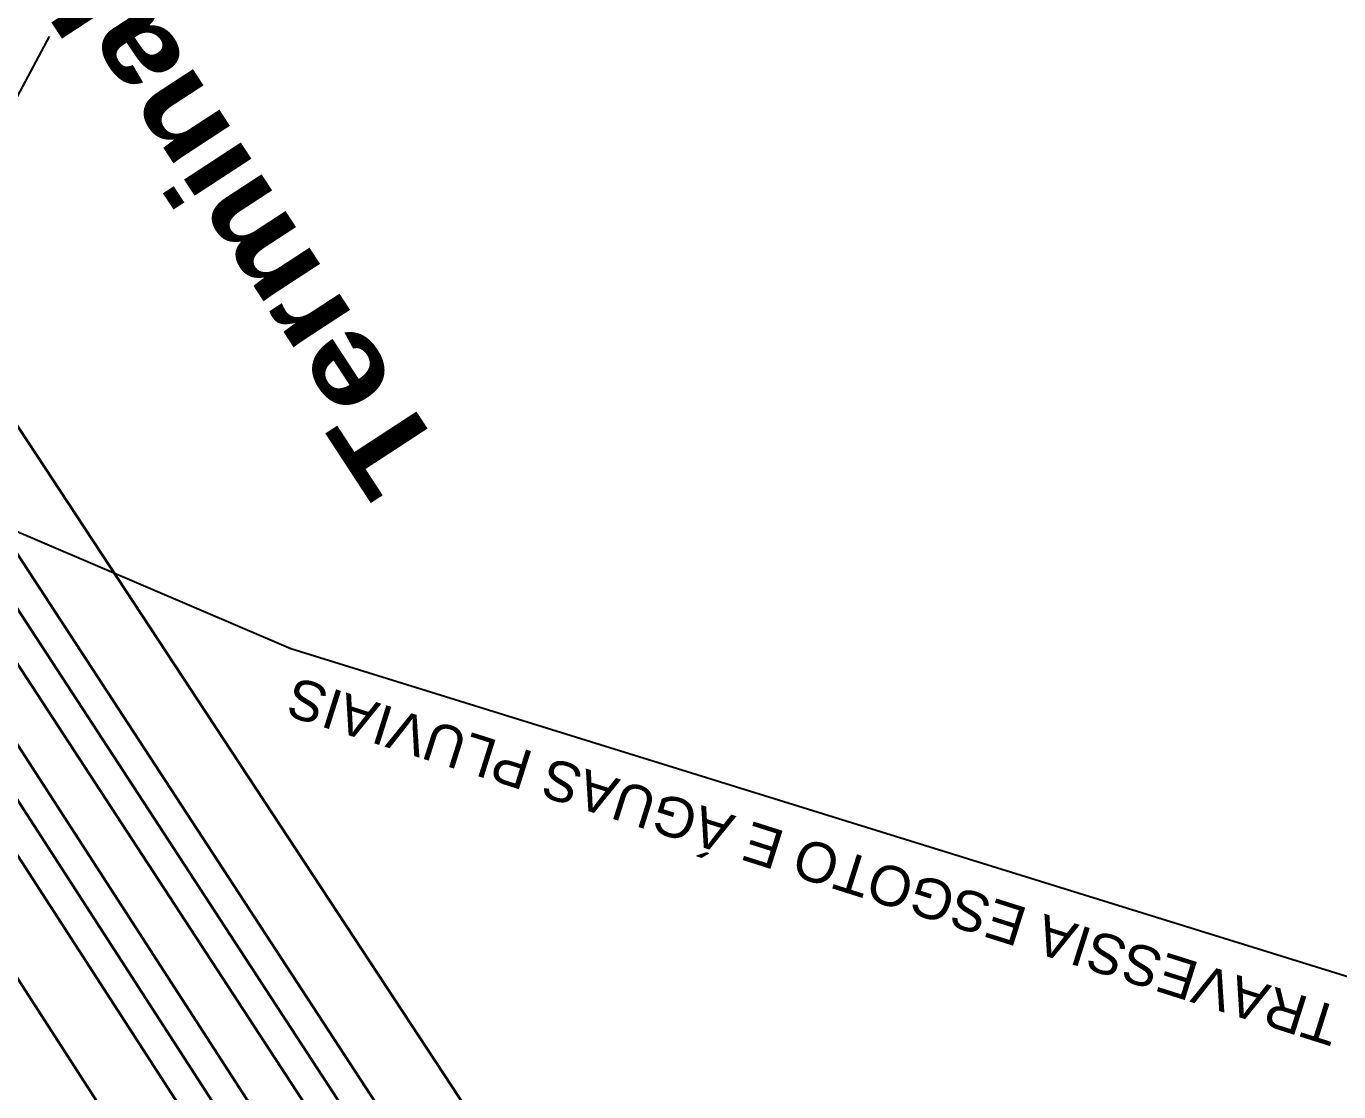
# Model space of a CAD drawing. Header units: metres. Extents: x 307950 to 323604, y 7400965 to 7433979.
# Drawn here: x 308728 to 308859.2, y 7433107.6 to 7433214.2 of the extents above; entities that cross this region are included whole.
import ezdxf
from ezdxf.enums import TextEntityAlignment as Align

# ---------------------------------------------------------------- set-up
doc = ezdxf.new("R2010")
doc.units = ezdxf.units.M
doc.header["$LTSCALE"] = 10
doc.linetypes.add('DASHED2', pattern=[0.375, 0.25, -0.125])
doc.layers.get('0').update_dxf_attribs({"linetype": 'DASHED2'})
for name, color, linetype in [('_LIMITE CONCESS', 30, 'CONC_LINE'), ('ACAD-1C-SEM FOTOS$0$U-HZ-AMV', 3, 'Continuous'), ('ACAD-Trecho Total_TIC_INTERFERENCIAS$0$DUTOS_REDES COLETORAS', 120, 'Continuous'), ('ACAD-Trecho Total_TIC_INTERFERENCIAS$0$DUTOS_REDES COLETORAS_TEXTOS', 2, 'Continuous')]:
    doc.layers.add(name, color=color, linetype=linetype)
doc.layers.add('_ÁREA REMANESCENTE', color=7, linetype='Continuous', lineweight=25, true_color=0xdb00db)
doc.layers.add('ACAD-1C-SEM FOTOS$0$Jundiai - Layout MRS_v4_2013-mod$0$--Estudo MRS - Alternativa 1', color=2, linetype='Continuous', lineweight=30)
doc.styles.add('ACAD-1C-SEM FOTOS$0$ARIAL', font='arial.ttf')
doc.styles.add('ACAD-1C-SEM FOTOS$0$Jundiai - Layout MRS_v4_2013-mod$0$ARIAL_NEGRITO', font='ariblk.ttf')
doc.styles.add('ACAD-Trecho Total_TIC_INTERFERENCIAS$0$Standard', font='arial.ttf')
doc.styles.get("Standard").update_dxf_attribs({"font": 'simplex.shx'})
doc.linetypes.add('CONC_LINE', pattern='A,3.5,-0.25,["CONC",Standard,S=0.175,R=0,X=-0.05,Y=-0.1],-0.75', length=4.5)
doc.dimstyles.new('ACAD-Trecho Total_TIC_INTERFERENCIAS$0$ISO-25', dxfattribs={"dimtxt": 2.5, "dimasz": 2.5, "dimexe": 1.25, "dimexo": 0.625, "dimtad": 1, "dimtxsty": 'ACAD-Trecho Total_TIC_INTERFERENCIAS$0$Standard', "dimcen": 2.5, "dimadec": 0, "dimazin": 0, "dimtfac": 1, "dimtmove": 0, "dimatfit": 3, "dimfxl": 1, "dimarcsym": 0})

# ---------------------------------------------------------------- blocks, each defined once
blk = doc.blocks.new('ACAD-1C-SEM FOTOS$0$ACAD_Jundiai-plataforma-acucar_Rn_2020 09 10 - GEOFERENCIADO')
at = {"layer": 'ACAD-1C-SEM FOTOS$0$Jundiai - Layout MRS_v4_2013-mod$0$--Estudo MRS - Alternativa 1'}
for p, q in [((308532.23, 7433420.34), (308772.1, 7433049.27)), ((308553.71, 7433404.97), (308784.83, 7433047.44)), ((308579.89, 7433397.85), (308826.71, 7433022.75))]:
    blk.add_line(p, q, dxfattribs=at)
at = {"layer": 'ACAD-1C-SEM FOTOS$0$Jundiai - Layout MRS_v4_2013-mod$0$--Estudo MRS - Alternativa 1', "lineweight": 30}
blk.add_line((308807.72, 7433032.35), (308567.14, 7433400.85), dxfattribs=at)
blk.add_lwpolyline([(309140.85, 7432756.64, 0.00166), (309124.5, 7432768.32), (309053.17, 7432818.87, -0.003106), (309023.17, 7432840.43), (308981.44, 7432870.79, 0.003134), (308950.63, 7432892.91), (308855.92, 7432960.03, -0.002246), (308834.19, 7432975.58), (308809.16, 7432993.65, 0.001645), (308792.98, 7433005.26), (308729.54, 7433050.45, -0.032125), (308626.69, 7433134.15), (308608.46, 7433151.04, -0.030568), (308555.06, 7433206.96), (308530.57, 7433235.97, -0.032676), (308512.51, 7433260.45), (308214.09, 7433725.46)], format="xyb", dxfattribs=at)
at = {"layer": 'ACAD-1C-SEM FOTOS$0$Jundiai - Layout MRS_v4_2013-mod$0$--Estudo MRS - Alternativa 1', "color": 252, "true_color": 0x939598}
for points in [[(308556.23, 7433406.6), (308791.69, 7433042.36, -1), (308786.65, 7433039.1), (308551.19, 7433403.35, -1)], [(308805.61, 7433041.07), (308569.65, 7433402.49, 1), (308564.62, 7433399.21), (308800.59, 7433037.79, 1)]]:
    blk.add_lwpolyline(points, format="xyb", close=True, dxfattribs=at)
at = {"layer": 'ACAD-1C-SEM FOTOS$0$Jundiai - Layout MRS_v4_2013-mod$0$--Estudo MRS - Alternativa 1', "color": 6, "lineweight": 30, "style": 'ACAD-1C-SEM FOTOS$0$Jundiai - Layout MRS_v4_2013-mod$0$ARIAL_NEGRITO'}
blk.add_text('Terminal Intermodal - Existente (TIJU)', height=8.8363, rotation=123.1336, dxfattribs=at).set_placement((308769.91, 7433171.16))
blk = doc.blocks.new('ACAD-1C-SEM FOTOS')
blk.add_blockref('ACAD-1C-SEM FOTOS$0$ACAD_Jundiai-plataforma-acucar_Rn_2020 09 10 - GEOFERENCIADO', (0, 0))
at = {"layer": 'ACAD-1C-SEM FOTOS$0$U-HZ-AMV', "style": 'ACAD-1C-SEM FOTOS$0$ARIAL'}
for tag, rotation, p in [('1:18,5', 191.1253, (314938.86, 7432043.11)), ('1:14', 354.9896, (312127.77, 7431887.79)), ('1:14', 181.6957, (312214.8, 7431885.16))]:
    blk.add_attdef(tag, text='', height=2, rotation=rotation, dxfattribs=at).set_placement(p, align=Align.MIDDLE_CENTER)
blk = doc.blocks.new('ACAD-Trecho Total_TIC_INTERFERENCIAS')
at = {"layer": 'ACAD-Trecho Total_TIC_INTERFERENCIAS$0$DUTOS_REDES COLETORAS', "elevation": 716}
blk.add_lwpolyline([(308716.51, 7433184.24), (308716.7, 7433184.47), (308716.3, 7433188.76), (308721.22, 7433196.21), (308730.29, 7433213.15)], dxfattribs=at)
at = {"layer": 'ACAD-Trecho Total_TIC_INTERFERENCIAS$0$DUTOS_REDES COLETORAS_TEXTOS', "linetype": 'ByBlock', "style": 'ACAD-Trecho Total_TIC_INTERFERENCIAS$0$Standard'}
blk.add_text('TRAVESSIA ESGOTO E ÁGUAS PLUVIAIS', height=4, rotation=162.4229, dxfattribs=at).set_placement((308859.69, 7433115.92, 716))
at = {"layer": 'ACAD-Trecho Total_TIC_INTERFERENCIAS$0$DUTOS_REDES COLETORAS_TEXTOS', "linetype": 'ByBlock'}
blk.add_leader([(308704.11, 7433173.44, 716), (308754.43, 7433151.91, 716), (308862.83, 7433118.25, 716)], dimstyle='ACAD-Trecho Total_TIC_INTERFERENCIAS$0$ISO-25', override={"dimscale": 2}, dxfattribs=at)

msp = doc.modelspace()

# ---------------------------------------------------------------- hatches: boundary and pattern name
at = {"layer": '_ÁREA REMANESCENTE'}
h = msp.add_hatch(dxfattribs=at)
h.set_pattern_fill('ANGLE', color=256, scale=0.5)
h.set_pattern_definition([(116.050318, (338658.9906, 7404713.728), (-3.13769244, -1.5337674), [2.54, -0.9525]), (206.050318, (338658.9906, 7404713.728), (1.5337674, -3.13769244), [2.54, -0.9525])])
h.paths.add_polyline_path([(308435.71, 7433193.74), (308421.53, 7433224.87), (308400.54, 7433274.19), (308387.8, 7433302.69), (308384.71, 7433309.69), (308381.37, 7433318.54), (308377.65, 7433328.68), (308375.47, 7433335.12, 0.022326), (308366.93, 7433365.18), (308360.99, 7433386.27, 0.008991), (308356.25, 7433401.79, 0.015238), (308350.69, 7433414.75), (308344.28, 7433427.93), (308336.92, 7433439.79), (308327.55, 7433452.65), (308319.95, 7433461.04), (308293.26, 7433486.69, -0.001875), (308282.26, 7433499.53, 0.001052), (308270.1, 7433514.31), (308260.62, 7433529.14), (308268.41, 7433533.92), (308264.11, 7433540.65), (308262.96, 7433542.35), (308260.01, 7433547.06), (308242.77, 7433573.64), (308232.95, 7433589.42), (308232.55, 7433589.21), (308232.06, 7433588.9), (308229.39, 7433587.22), (308224.32, 7433593.91), (308222.16, 7433595.27), (308211.75, 7433601.97), (308208.2, 7433612.07), (308200.48, 7433607.19), (308199.68, 7433596.46), (308196.73, 7433596.66), (308197.61, 7433610.12), (308206.64, 7433615.83), (308201.23, 7433628.81), (308206.91, 7433632.45), (308090.26, 7433814.37), (308072.77, 7433797.63), (308053.36, 7433781.97, 0.369704), (308051.56, 7433765.81), (308055.52, 7433759.89), (308181.41, 7433571.5), (308197.04, 7433580.48), (308206.7, 7433566.02), (308188.47, 7433557.56), (308175.03, 7433549.3), (308167.24, 7433543.98), (308148.42, 7433532.18), (308146.87, 7433530.97), (308159.29, 7433520.83), (308167.2, 7433514.21), (308183.7, 7433501.16), (308200.36, 7433487.79), (308213.95, 7433476.77), (308230.72, 7433463.36), (308240.93, 7433454.8), (308254.13, 7433444.05), (308267.33, 7433433.53), (308278.77, 7433423.99), (308284.63, 7433419.47), (308232.83, 7433398.49), (308233.54, 7433375.33), (308199.32, 7433362.53), (308195.36, 7433355.63), (308190.37, 7433346.68), (308164.18, 7433296.49), (308280.72, 7433203.82), (308314.99, 7433176.6), (308350.7, 7433148.68), (308396.1, 7433113.12), (308424.35, 7433090.88), (308487.02, 7433041.96), (308522.78, 7433014.69), (308561.84, 7432984.26), (308574.02, 7432974.71), (308595.19, 7432955.27), (308617.74, 7432935.16), (308625.78, 7432927.48), (308625.65, 7432926.77), (308627.8, 7432924.11), (308629.96, 7432921.02), (308639.42, 7432915.3), (308646.22, 7432912.87), (308654.71, 7432910.47), (308662.21, 7432908.63), (308668.81, 7432907.27), (308686.86, 7432926.31), (308758.14, 7432889.31), (308789.1, 7432873.13), (308811.29, 7432861.72), (308834.94, 7432849.93), (308862.99, 7432836.06), (308873.83, 7432858.18), (308892.64, 7432852.43), (308957.19, 7432836.72), (308957.23, 7432836.77), (308909.73, 7432869.14), (308879.53, 7432883.48), (308830.44, 7432906.67), (308789.67, 7432925.67), (308766.77, 7432935.64), (308744.16, 7432946.6), (308729.87, 7432953.56), (308720.77, 7432957.94), (308712.41, 7432962.03), (308649.9, 7432990.74), (308639.93, 7432995.35), (308602.38, 7433012.71), (308593.63, 7433017.24), (308577.88, 7433025.66), (308570.37, 7433029.05, -0.002137), (308555.19, 7433038.25), (308550.27, 7433041.24), (308543.44, 7433046.16), (308536.62, 7433051.08), (308520.76, 7433064.16), (308519.57, 7433066.06), (308496.2, 7433090.12, -0.054759), (308484.01, 7433105.05), (308476.29, 7433115.55), (308467.71, 7433127.2), (308462.15, 7433138.47), (308457.1, 7433148.68), (308451.71, 7433159.61), (308444.29, 7433174.9)])

# ---------------------------------------------------------------- block references
at = {"linetype": 'ByBlock'}
msp.add_blockref('ACAD-Trecho Total_TIC_INTERFERENCIAS', (0, 0), dxfattribs=at)
at = {"layer": '_LIMITE CONCESS'}
msp.add_blockref('ACAD-1C-SEM FOTOS', (0, 0), dxfattribs=at)

doc.saveas('drawing.dxf')
